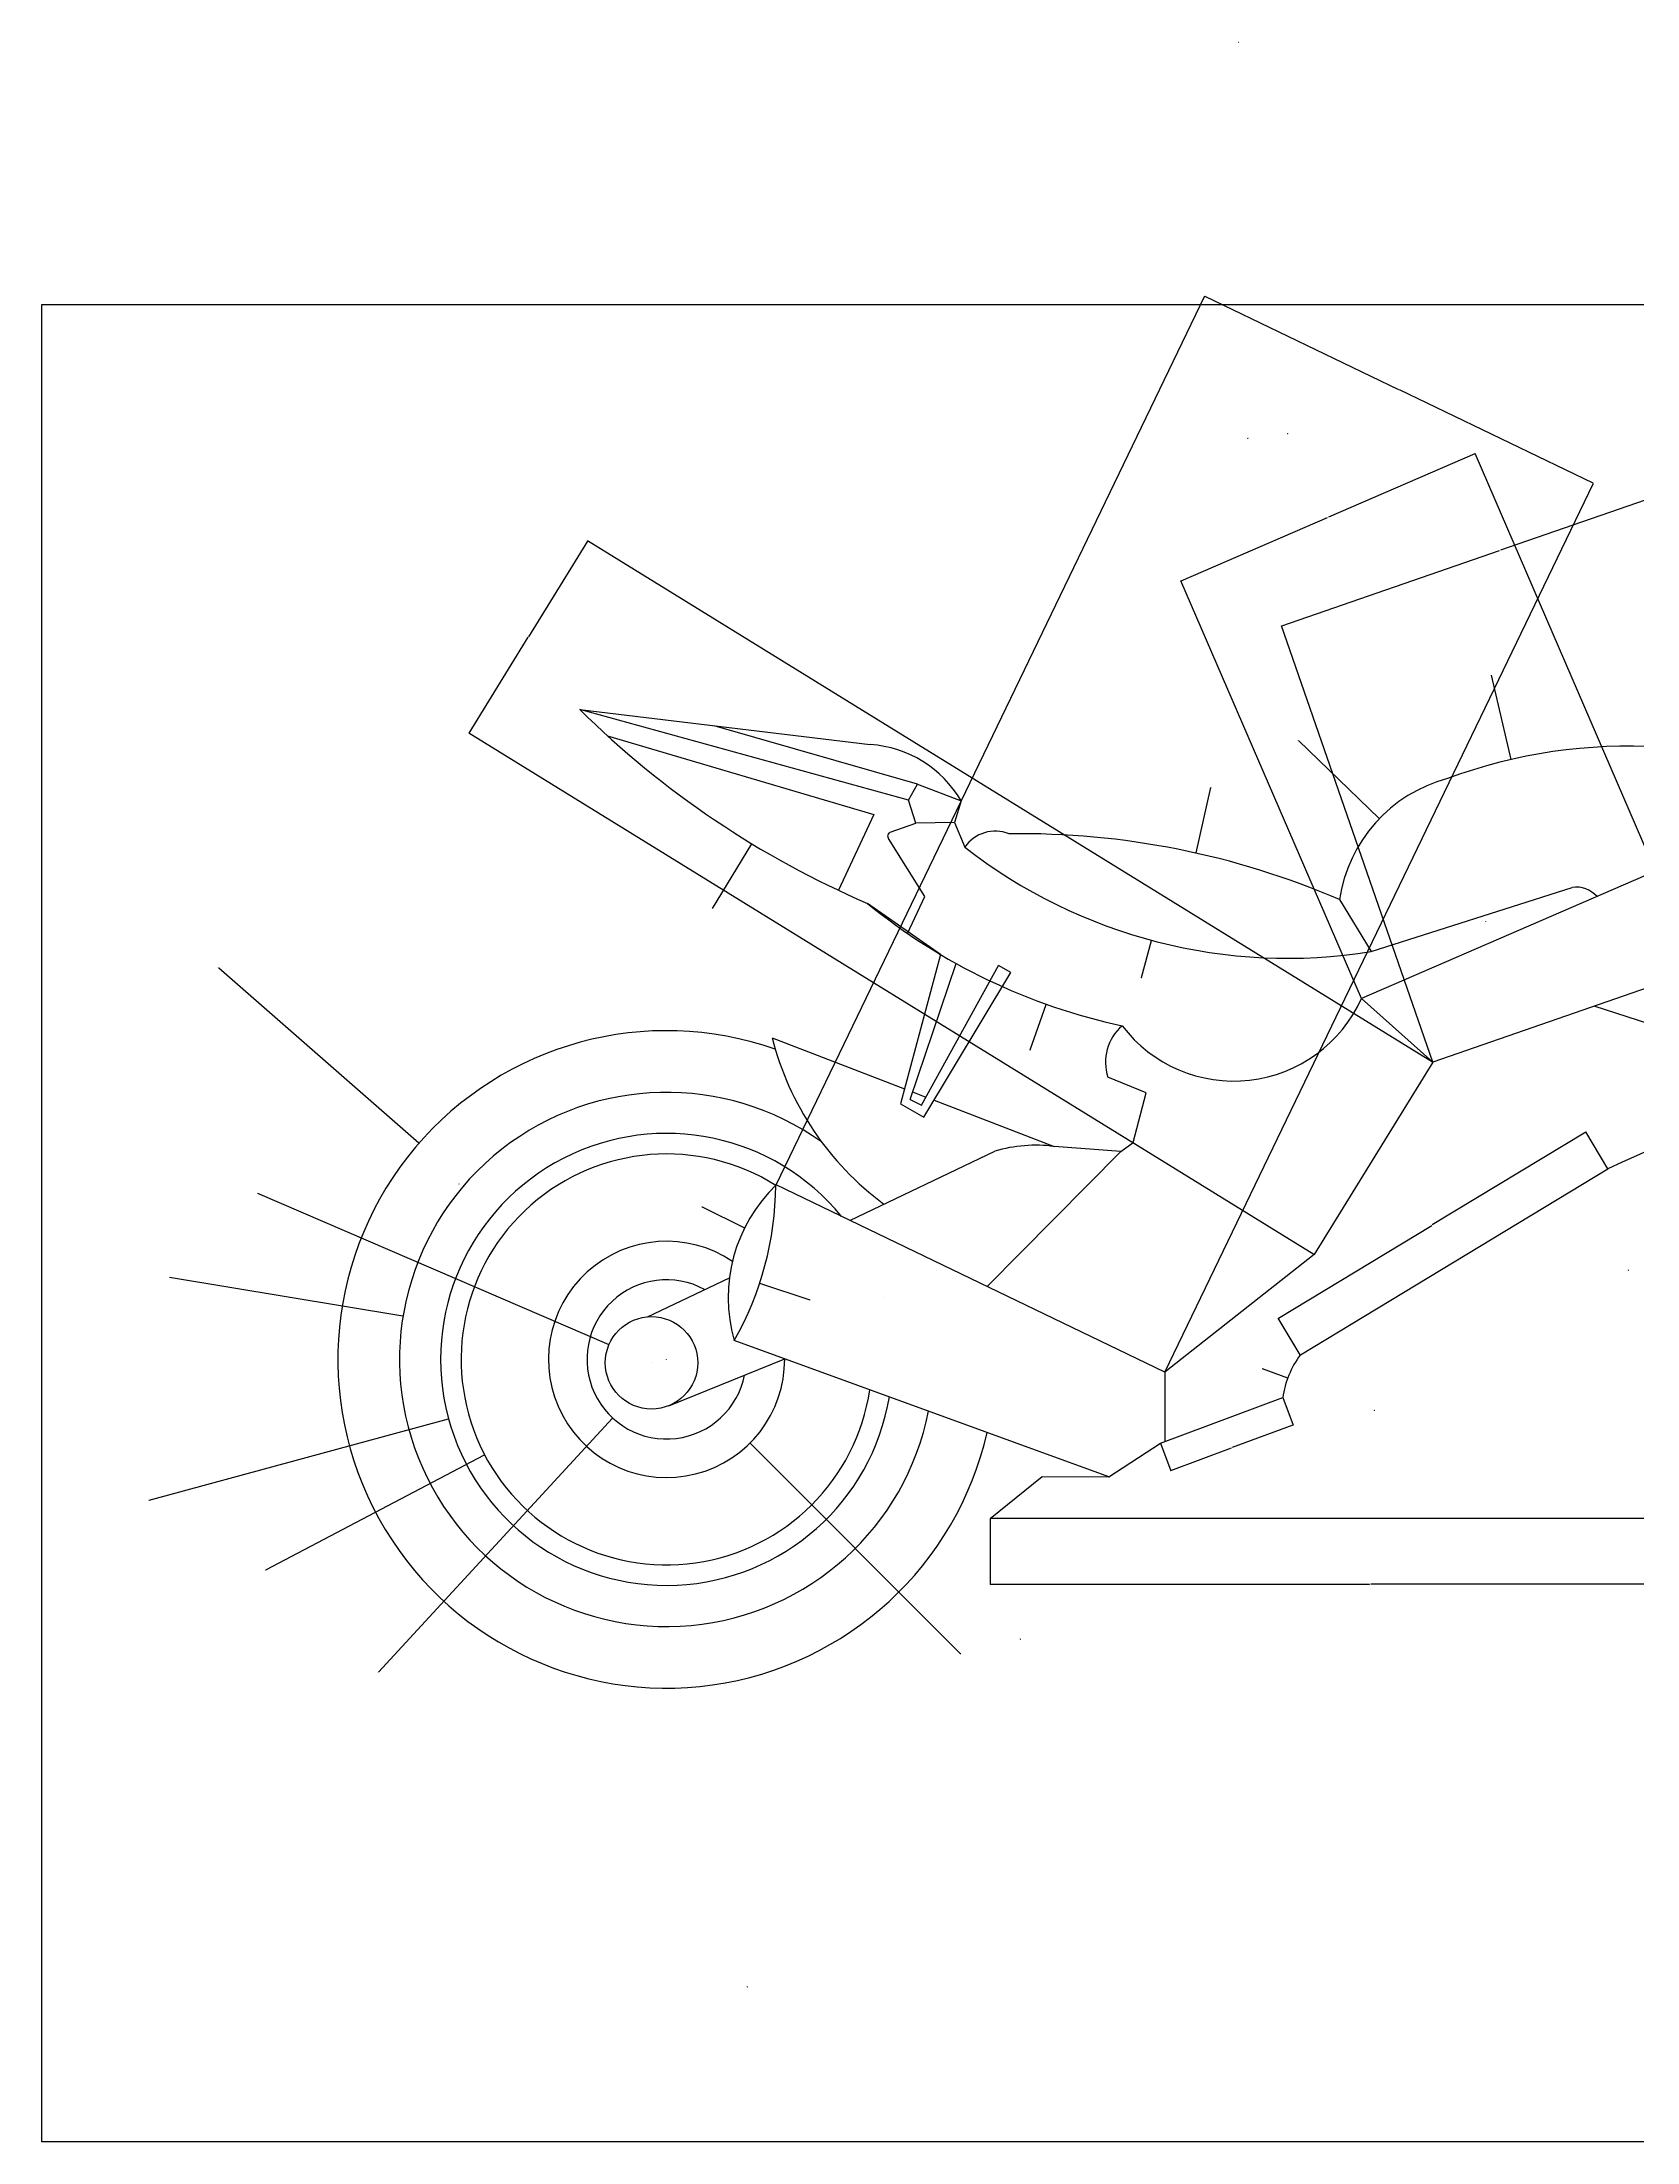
# Model space of a CAD drawing. Header units: millimetres. Extents: x 2092 to 5160, y -1374 to 3558.
# Drawn here: x 2092 to 3645, y 1065 to 3109 of the extents above; entities that cross this region are included whole.
import ezdxf

# ---------------------------------------------------------------- set-up
doc = ezdxf.new("R2010")
doc.units = ezdxf.units.MM
doc.header["$MEASUREMENT"] = 0
doc.styles.get("Standard").update_dxf_attribs({"font": 'arial.ttf'})
doc.dimstyles.get("Standard").update_dxf_attribs({"dimtxt": 0.18, "dimasz": 0.18, "dimexe": 0.18, "dimexo": 0.0625, "dimgap": 0.09, "dimtad": 0, "dimtih": 1, "dimtoh": 1, "dimdec": 4, "dimzin": 0, "dimdsep": 46, "dimtxsty": 'Standard', "dimcen": 0.09, "dimadec": 0, "dimazin": 0, "dimtfac": 1, "dimtdec": 4, "dimtofl": 0, "dimtmove": 0, "dimatfit": 3, "dimfxl": 1, "dimtolj": 1, "dimtzin": 0, "dimarcsym": 0})

# ---------------------------------------------------------------- blocks, each defined once
blk = doc.blocks.new('*D1')
at = {"color": 0, "lineweight": -2, "transparency": 16777216}
for p, q in [((2263.7, 2207.7), (2263.8, 2207.7)), ((2263.8, 2207.7), (2458.8, 2037.3)), ((2699.7, 1826.5), (2699.9, 1826.5)), ((2699.8, 1826.4), (2699.8, 1826.6))]:
    blk.add_line(p, q, dxfattribs=at)
at = {"color": 0, "transparency": 16777216}
blk.add_solid([(2458.8, 2037.3), (2458.8, 2037.2), (2458.9, 2037.1)], dxfattribs=at)
at = {"layer": 'Defpoints', "color": 0, "transparency": 16777216}
for p in [(2458.9, 2037.1), (2699.8, 1826.5)]:
    blk.add_point(p, dxfattribs=at)
at = {"color": 0, "transparency": 16777216, "insert": (2263, 2207.7), "char_height": 0.18, "attachment_point": 5}
blk.add_mtext('\\A1;R320.0000', dxfattribs=at)
blk = doc.blocks.new('*D2')
at = {"color": 0, "lineweight": -2, "transparency": 16777216}
for p, q in [((2216, 1906.7), (2443.2, 1869.1)), ((2699.7, 1826.5), (2699.9, 1826.5)), ((2699.8, 1826.4), (2699.8, 1826.6))]:
    blk.add_line(p, q, dxfattribs=at)
at = {"color": 0, "transparency": 16777216}
blk.add_solid([(2443.2, 1869.1), (2443.2, 1869), (2443.3, 1869)], dxfattribs=at)
at = {"layer": 'Defpoints', "color": 0, "transparency": 16777216}
for p in [(2443.3, 1869), (2699.8, 1826.5)]:
    blk.add_point(p, dxfattribs=at)
at = {"color": 0, "transparency": 16777216, "insert": (2215.3, 1906.7), "char_height": 0.18, "attachment_point": 5}
blk.add_mtext('\\A1;R260.0000', dxfattribs=at)
blk = doc.blocks.new('*D3')
at = {"color": 0, "lineweight": -2, "transparency": 16777216}
for p, q in [((2699.7, 1826.5), (2699.9, 1826.5)), ((2699.8, 1826.4), (2699.8, 1826.6)), ((2196, 1689.4), (2487.4, 1768.7)), ((2195.8, 1689.4), (2196, 1689.4))]:
    blk.add_line(p, q, dxfattribs=at)
at = {"color": 0, "transparency": 16777216}
blk.add_solid([(2487.4, 1768.7), (2487.4, 1768.7), (2487.6, 1768.8)], dxfattribs=at)
at = {"layer": 'Defpoints', "color": 0, "transparency": 16777216}
for p in [(2699.8, 1826.5), (2487.6, 1768.8)]:
    blk.add_point(p, dxfattribs=at)
at = {"color": 0, "transparency": 16777216, "insert": (2195.1, 1689.4), "char_height": 0.18, "attachment_point": 5}
blk.add_mtext('\\A1;R220.0000', dxfattribs=at)
blk = doc.blocks.new('*D4')
at = {"color": 0, "lineweight": -2, "transparency": 16777216}
for p, q in [((2699.7, 1826.5), (2699.9, 1826.5)), ((2699.8, 1826.4), (2699.8, 1826.6)), ((2309.7, 1621.7), (2522.6, 1733.5)), ((2309.5, 1621.7), (2309.7, 1621.7))]:
    blk.add_line(p, q, dxfattribs=at)
at = {"color": 0, "transparency": 16777216}
blk.add_solid([(2522.6, 1733.5), (2522.6, 1733.4), (2522.8, 1733.5)], dxfattribs=at)
at = {"layer": 'Defpoints', "color": 0, "transparency": 16777216}
for p in [(2699.8, 1826.5), (2522.8, 1733.5)]:
    blk.add_point(p, dxfattribs=at)
at = {"color": 0, "transparency": 16777216, "insert": (2308.8, 1621.7), "char_height": 0.18, "attachment_point": 5}
blk.add_mtext('\\A1;R200.0000', dxfattribs=at)
blk = doc.blocks.new('*D5')
at = {"color": 0, "lineweight": -2, "transparency": 16777216}
for p, q in [((2699.7, 1826.5), (2699.9, 1826.5)), ((2699.8, 1826.4), (2699.8, 1826.6)), ((2986, 1539.9), (2781.2, 1745)), ((2986.2, 1539.9), (2986, 1539.9))]:
    blk.add_line(p, q, dxfattribs=at)
at = {"color": 0, "transparency": 16777216}
blk.add_solid([(2781.2, 1745), (2781.2, 1745), (2781.1, 1745.1)], dxfattribs=at)
at = {"layer": 'Defpoints', "color": 0, "transparency": 16777216}
for p in [(2699.8, 1826.5), (2781.1, 1745.1)]:
    blk.add_point(p, dxfattribs=at)
at = {"color": 0, "transparency": 16777216, "insert": (2986.9, 1539.9), "char_height": 0.18, "attachment_point": 5}
blk.add_mtext('\\A1;R115.0000', dxfattribs=at)
blk = doc.blocks.new('*D6')
at = {"color": 0, "lineweight": -2, "transparency": 16777216}
for p, q in [((2699.7, 1826.5), (2699.9, 1826.5)), ((2699.8, 1826.4), (2699.8, 1826.6)), ((2419.4, 1522), (2647.2, 1769.4)), ((2419.3, 1522), (2419.4, 1522))]:
    blk.add_line(p, q, dxfattribs=at)
at = {"color": 0, "transparency": 16777216}
blk.add_solid([(2647.2, 1769.4), (2647.2, 1769.3), (2647.3, 1769.5)], dxfattribs=at)
at = {"layer": 'Defpoints', "color": 0, "transparency": 16777216}
for p in [(2699.8, 1826.5), (2647.3, 1769.5)]:
    blk.add_point(p, dxfattribs=at)
at = {"color": 0, "transparency": 16777216, "insert": (2418.6, 1522), "char_height": 0.18, "attachment_point": 5}
blk.add_mtext('\\A1;R77.5000', dxfattribs=at)
blk = doc.blocks.new('*D7')
at = {"color": 0, "lineweight": -2, "transparency": 16777216}
for p, q in [((2301.6, 1988.5), (2301.7, 1988.5)), ((2301.7, 1988.5), (2643.7, 1841.1)), ((2685.1, 1823.2), (2685.3, 1823.2)), ((2685.2, 1823.1), (2685.2, 1823.3))]:
    blk.add_line(p, q, dxfattribs=at)
at = {"color": 0, "transparency": 16777216}
blk.add_solid([(2643.7, 1841.1), (2643.7, 1841.1), (2643.9, 1841)], dxfattribs=at)
at = {"layer": 'Defpoints', "color": 0, "transparency": 16777216}
for p in [(2643.9, 1841), (2726.5, 1805.4)]:
    blk.add_point(p, dxfattribs=at)
at = {"color": 0, "transparency": 16777216, "insert": (2300.9, 1988.5), "char_height": 0.18, "attachment_point": 5}
blk.add_mtext('\\A1;∅90.0000', dxfattribs=at)
blk = doc.blocks.new('*D8')
at = {"color": 0, "lineweight": -2, "transparency": 16777216}
for p, q in [((3256.6, 3108.9), (3256.8, 3108.9)), ((3256.7, 3108.9), (3256.7, 3109)), ((2744.6, 2265.6), (2782.8, 2328.4)), ((2744.4, 2265.6), (2744.6, 2265.6))]:
    blk.add_line(p, q, dxfattribs=at)
at = {"color": 0, "transparency": 16777216}
blk.add_solid([(2782.7, 2328.4), (2782.8, 2328.4), (2782.8, 2328.5)], dxfattribs=at)
at = {"layer": 'Defpoints', "color": 0, "transparency": 16777216}
for p in [(3256.7, 3108.9), (2782.8, 2328.5)]:
    blk.add_point(p, dxfattribs=at)
at = {"color": 0, "transparency": 16777216, "insert": (2743.7, 2265.6), "char_height": 0.18, "attachment_point": 5}
blk.add_mtext('\\A1;R913.0000', dxfattribs=at)
blk = doc.blocks.new('*D9')
at = {"color": 0, "lineweight": -2, "transparency": 16777216}
for p, q in [((3265.8, 2723.2), (3265.8, 2723.4)), ((3265.8, 2723.3), (3265.9, 2723.3)), ((3053.8, 2128), (3069.5, 2172.1)), ((3053.6, 2128), (3053.8, 2128))]:
    blk.add_line(p, q, dxfattribs=at)
at = {"color": 0, "transparency": 16777216}
blk.add_solid([(3069.5, 2172.1), (3069.5, 2172), (3069.6, 2172.2)], dxfattribs=at)
at = {"layer": 'Defpoints', "color": 0, "transparency": 16777216}
for p in [(3265.8, 2723.3), (3069.6, 2172.2)]:
    blk.add_point(p, dxfattribs=at)
at = {"color": 0, "transparency": 16777216, "insert": (3052.9, 2128), "char_height": 0.18, "attachment_point": 5}
blk.add_mtext('\\A1;R585.0000', dxfattribs=at)
blk = doc.blocks.new('*D11')
at = {"color": 0, "lineweight": -2, "transparency": 16777216}
for p, q in [((3229.4, 2383.2), (3215.2, 2319.6)), ((3229.5, 2383.2), (3229.4, 2383.2)), ((3044.2, 1554.3), (3044.4, 1554.3)), ((3044.3, 1554.2), (3044.3, 1554.4))]:
    blk.add_line(p, q, dxfattribs=at)
at = {"color": 0, "transparency": 16777216}
blk.add_solid([(3215.1, 2319.6), (3215.2, 2319.6), (3215.1, 2319.4)], dxfattribs=at)
at = {"layer": 'Defpoints', "color": 0, "transparency": 16777216}
for p in [(3215.1, 2319.4), (3044.3, 1554.3)]:
    blk.add_point(p, dxfattribs=at)
at = {"color": 0, "transparency": 16777216, "insert": (3230.2, 2383.2), "char_height": 0.18, "attachment_point": 5}
blk.add_mtext('\\A1;R784.0000', dxfattribs=at)
blk = doc.blocks.new('*D12')
at = {"color": 0, "lineweight": -2, "transparency": 16777216}
for p, q in [((3502.5, 2492.8), (3502.7, 2492.8)), ((3502.7, 2492.8), (3521.6, 2410.6)), ((3636.3, 1913.5), (3636.5, 1913.5)), ((3636.4, 1913.4), (3636.4, 1913.6))]:
    blk.add_line(p, q, dxfattribs=at)
at = {"color": 0, "transparency": 16777216}
blk.add_solid([(3521.7, 2410.6), (3521.6, 2410.6), (3521.7, 2410.5)], dxfattribs=at)
at = {"layer": 'Defpoints', "color": 0, "transparency": 16777216}
for p in [(3521.7, 2410.5), (3636.4, 1913.5)]:
    blk.add_point(p, dxfattribs=at)
at = {"color": 0, "transparency": 16777216, "insert": (3501.8, 2492.8), "char_height": 0.18, "attachment_point": 5}
blk.add_mtext('\\A1;R510.0000', dxfattribs=at)
blk = doc.blocks.new('*D13')
at = {"color": 0, "lineweight": -2, "transparency": 16777216}
for p, q in [((3315, 2429), (3315.1, 2429)), ((3315.1, 2429), (3393.7, 2353.2)), ((3497.3, 2253), (3497.5, 2253)), ((3497.4, 2252.9), (3497.4, 2253.1))]:
    blk.add_line(p, q, dxfattribs=at)
at = {"color": 0, "transparency": 16777216}
blk.add_solid([(3393.7, 2353.2), (3393.7, 2353.1), (3393.8, 2353)], dxfattribs=at)
at = {"layer": 'Defpoints', "color": 0, "transparency": 16777216}
for p in [(3393.8, 2353), (3497.4, 2253)]:
    blk.add_point(p, dxfattribs=at)
at = {"color": 0, "transparency": 16777216, "insert": (3314.3, 2429), "char_height": 0.18, "attachment_point": 5}
blk.add_mtext('\\A1;R144.0000', dxfattribs=at)
blk = doc.blocks.new('*D15')
at = {"color": 0, "lineweight": -2, "transparency": 16777216}
for p, q in [((3594.6, 2047.7), (3445.3, 1957.4)), ((3616.3, 2012.2), (3594.6, 2048)), ((3295.4, 1866.7), (3444.7, 1957)), ((3316.8, 1831), (3295.2, 1866.8))]:
    blk.add_line(p, q, dxfattribs=at)
at = {"color": 0, "transparency": 16777216}
for points in [[(3594.6, 2047.7), (3594.6, 2047.7), (3594.7, 2047.8)], [(3295.4, 1866.7), (3295.4, 1866.7), (3295.3, 1866.6)]]:
    blk.add_solid(points, dxfattribs=at)
at = {"layer": 'Defpoints', "color": 0, "transparency": 16777216}
for p in [(3594.7, 2047.8), (3616.3, 2012.1), (3316.8, 1831)]:
    blk.add_point(p, dxfattribs=at)
at = {"color": 0, "transparency": 16777216, "insert": (3445, 1957.2), "char_height": 0.18, "attachment_point": 5}
blk.add_mtext('\\A1;350.0000', dxfattribs=at)
blk = doc.blocks.new('*D16')
at = {"color": 0, "lineweight": -2, "transparency": 16777216}
for p, q in [((3014.8, 1671.4), (3014.8, 1607.5)), ((3754.8, 1671.4), (3754.8, 1607.5)), ((3015, 1607.7), (3384.2, 1607.7)), ((3754.7, 1607.7), (3385.4, 1607.7))]:
    blk.add_line(p, q, dxfattribs=at)
at = {"color": 0, "transparency": 16777216}
for points in [[(3015, 1607.7), (3015, 1607.7), (3014.8, 1607.7)], [(3754.7, 1607.7), (3754.7, 1607.7), (3754.8, 1607.7)]]:
    blk.add_solid(points, dxfattribs=at)
at = {"layer": 'Defpoints', "color": 0, "transparency": 16777216}
for p in [(3014.8, 1671.5), (3754.8, 1671.5), (3014.8, 1607.7)]:
    blk.add_point(p, dxfattribs=at)
at = {"color": 0, "transparency": 16777216, "insert": (3384.8, 1607.7), "char_height": 0.18, "attachment_point": 5}
blk.add_mtext('\\A1;740.0000', dxfattribs=at)
blk = doc.blocks.new('*D18')
at = {"color": 0, "lineweight": -2, "transparency": 16777216}
for p, q in [((4186.9, 2602.4), (4068.5, 2485.9)), ((4187.1, 2602.4), (4186.9, 2602.4)), ((2778.7, 1215.7), (2778.7, 1215.9)), ((2778.7, 1215.8), (2778.8, 1215.8))]:
    blk.add_line(p, q, dxfattribs=at)
at = {"color": 0, "transparency": 16777216}
blk.add_solid([(4068.5, 2485.9), (4068.6, 2485.9), (4068.4, 2485.8)], dxfattribs=at)
at = {"layer": 'Defpoints', "color": 0, "transparency": 16777216}
for p in [(4068.4, 2485.8), (2778.7, 1215.8)]:
    blk.add_point(p, dxfattribs=at)
at = {"color": 0, "transparency": 16777216, "insert": (4187.8, 2602.4), "char_height": 0.18, "attachment_point": 5}
blk.add_mtext('\\A1;R1810.0000', dxfattribs=at)
blk = doc.blocks.new('*D22')
at = {"color": 0, "lineweight": -2, "transparency": 16777216}
for p, q in [((3723.6, 2687.8), (3511.7, 2614.4)), ((3870.9, 2263.3), (3723.7, 2688)), ((3298.7, 2540.6), (3510.6, 2614)), ((3445.7, 2115.9), (3298.5, 2540.7))]:
    blk.add_line(p, q, dxfattribs=at)
at = {"color": 0, "transparency": 16777216}
for points in [[(3723.6, 2687.8), (3723.6, 2687.8), (3723.7, 2687.9)], [(3298.7, 2540.6), (3298.7, 2540.6), (3298.5, 2540.5)]]:
    blk.add_solid(points, dxfattribs=at)
at = {"layer": 'Defpoints', "color": 0, "transparency": 16777216}
for p in [(3298.5, 2540.5), (3870.9, 2263.2), (3445.7, 2115.9)]:
    blk.add_point(p, dxfattribs=at)
at = {"color": 0, "transparency": 16777216, "insert": (3511.1, 2614.2), "char_height": 0.18, "attachment_point": 5}
blk.add_mtext('\\A1;450.0000', dxfattribs=at)
blk = doc.blocks.new('*D24')
at = {"color": 0, "lineweight": -2, "transparency": 16777216}
for p, q in [((3486.8, 2708.1), (3344.2, 2646.5)), ((3662.7, 2301.8), (3486.9, 2708.4)), ((3200.7, 2584.5), (3343.4, 2646.1)), ((3376.3, 2177.9), (3200.5, 2584.6))]:
    blk.add_line(p, q, dxfattribs=at)
at = {"color": 0, "transparency": 16777216}
for points in [[(3486.8, 2708.2), (3486.8, 2708.1), (3487, 2708.2)], [(3200.7, 2584.5), (3200.8, 2584.4), (3200.6, 2584.4)]]:
    blk.add_solid(points, dxfattribs=at)
at = {"layer": 'Defpoints', "color": 0, "transparency": 16777216}
for p in [(3200.6, 2584.4), (3662.7, 2301.7), (3376.3, 2177.9)]:
    blk.add_point(p, dxfattribs=at)
at = {"color": 0, "transparency": 16777216, "insert": (3343.8, 2646.3), "char_height": 0.18, "attachment_point": 5}
blk.add_mtext('\\A1;312.0000', dxfattribs=at)
blk = doc.blocks.new('*D25')
at = {"color": 0, "lineweight": -2, "transparency": 16777216}
for p, q in [((3304.4, 2727.8), (3304.6, 2727.8)), ((3304.5, 2727.7), (3304.5, 2727.9)), ((3162.2, 2198.3), (3171.9, 2234.4)), ((3162, 2198.3), (3162.2, 2198.3))]:
    blk.add_line(p, q, dxfattribs=at)
at = {"color": 0, "transparency": 16777216}
blk.add_solid([(3171.8, 2234.4), (3171.9, 2234.4), (3171.9, 2234.6)], dxfattribs=at)
at = {"layer": 'Defpoints', "color": 0, "transparency": 16777216}
for p in [(3304.5, 2727.8), (3171.9, 2234.6)]:
    blk.add_point(p, dxfattribs=at)
at = {"color": 0, "transparency": 16777216, "insert": (3161.3, 2198.3), "char_height": 0.18, "attachment_point": 5}
blk.add_mtext('\\A1;R510.7484', dxfattribs=at)
blk = doc.blocks.new('*D26')
at = {"color": 0, "lineweight": -2, "transparency": 16777216}
for p, q in [((2622.9, 2623.2), (2565.4, 2529.9)), ((3445.6, 2115.9), (2622.9, 2623.4)), ((2507.6, 2436.2), (2565.2, 2529.5)), ((3330.1, 1928.7), (2507.4, 2436.2))]:
    blk.add_line(p, q, dxfattribs=at)
at = {"color": 0, "transparency": 16777216}
for points in [[(2622.9, 2623.2), (2622.9, 2623.1), (2623, 2623.3)], [(2507.6, 2436.2), (2507.6, 2436.2), (2507.5, 2436.1)]]:
    blk.add_solid(points, dxfattribs=at)
at = {"layer": 'Defpoints', "color": 0, "transparency": 16777216}
for p in [(2507.5, 2436.1), (3445.7, 2115.9), (3330.2, 1928.6)]:
    blk.add_point(p, dxfattribs=at)
at = {"color": 0, "transparency": 16777216, "insert": (2565.3, 2529.7), "char_height": 0.18, "attachment_point": 5}
blk.add_mtext('\\A1;220.0000', dxfattribs=at)
blk = doc.blocks.new('*D27')
at = {"color": 0, "lineweight": -2, "transparency": 16777216}
for p, q in [((3279.5, 1817.8), (3279.6, 1817.8)), ((3279.6, 1817.8), (3304.4, 1808.5)), ((3388.8, 1777), (3388.9, 1777)), ((3388.9, 1776.9), (3388.9, 1777.1))]:
    blk.add_line(p, q, dxfattribs=at)
at = {"color": 0, "transparency": 16777216}
blk.add_solid([(3304.4, 1808.6), (3304.4, 1808.5), (3304.5, 1808.5)], dxfattribs=at)
at = {"layer": 'Defpoints', "color": 0, "transparency": 16777216}
for p in [(3304.5, 1808.5), (3388.9, 1777)]:
    blk.add_point(p, dxfattribs=at)
at = {"color": 0, "transparency": 16777216, "insert": (3278.8, 1817.8), "char_height": 0.18, "attachment_point": 5}
blk.add_mtext('\\A1;R90.0000', dxfattribs=at)
blk = doc.blocks.new('*D28')
at = {"color": 0, "lineweight": -2, "transparency": 16777216}
for p, q in [((3299.7, 1789.3), (3309.7, 1762.5)), ((3309.5, 1762.6), (3250.6, 1740.7)), ((3180.7, 1745), (3190.7, 1718.2)), ((3190.8, 1718.4), (3249.7, 1740.3))]:
    blk.add_line(p, q, dxfattribs=at)
at = {"color": 0, "transparency": 16777216}
for points in [[(3309.5, 1762.6), (3309.5, 1762.5), (3309.7, 1762.6)], [(3190.8, 1718.4), (3190.8, 1718.4), (3190.6, 1718.3)]]:
    blk.add_solid(points, dxfattribs=at)
at = {"layer": 'Defpoints', "color": 0, "transparency": 16777216}
for p in [(3299.7, 1789.4), (3309.7, 1762.6), (3180.7, 1745.1)]:
    blk.add_point(p, dxfattribs=at)
at = {"color": 0, "transparency": 16777216, "insert": (3250.2, 1740.5), "char_height": 0.18, "attachment_point": 5}
blk.add_mtext('\\A1;127.0000', dxfattribs=at)
blk = doc.blocks.new('*D38')
at = {"color": 0, "lineweight": -2, "transparency": 16777216}
for p, q in [((2497.7, 1997.4), (2497.9, 1997.4)), ((2497.8, 1997.4), (2497.8, 1997.5)), ((2839.5, 1884.3), (2790.6, 1900.5)), ((2839.7, 1884.3), (2839.5, 1884.3))]:
    blk.add_line(p, q, dxfattribs=at)
at = {"color": 0, "transparency": 16777216}
blk.add_solid([(2790.6, 1900.5), (2790.6, 1900.4), (2790.5, 1900.5)], dxfattribs=at)
at = {"layer": 'Defpoints', "color": 0, "transparency": 16777216}
for p in [(2497.8, 1997.4), (2790.5, 1900.5)]:
    blk.add_point(p, dxfattribs=at)
at = {"color": 0, "transparency": 16777216, "insert": (2840.4, 1884.3), "char_height": 0.18, "attachment_point": 5}
blk.add_mtext('\\A1;R308.3197', dxfattribs=at)
blk = doc.blocks.new('*D39')
at = {"color": 0, "lineweight": -2, "transparency": 16777216}
for p, q in [((2734.3, 1975.1), (2734.5, 1975.1)), ((2734.5, 1975.1), (2775.6, 1954.6)), ((2911.6, 1886.9), (2911.7, 1886.9)), ((2911.6, 1886.8), (2911.6, 1886.9))]:
    blk.add_line(p, q, dxfattribs=at)
at = {"color": 0, "transparency": 16777216}
blk.add_solid([(2775.6, 1954.6), (2775.6, 1954.6), (2775.8, 1954.5)], dxfattribs=at)
at = {"layer": 'Defpoints', "color": 0, "transparency": 16777216}
for p in [(2775.8, 1954.5), (2911.6, 1886.9)]:
    blk.add_point(p, dxfattribs=at)
at = {"color": 0, "transparency": 16777216, "insert": (2733.6, 1975.1), "char_height": 0.18, "attachment_point": 5}
blk.add_mtext('\\A1;R151.7975', dxfattribs=at)
blk = doc.blocks.new('*D40')
at = {"color": 0, "lineweight": -2, "transparency": 16777216}
for p, q in [((2806.6, 1996.5), (3223.7, 2861.8)), ((3223.8, 2861.6), (3412.4, 2770.7)), ((3601.8, 2679.4), (3413.2, 2770.3)), ((3185, 1814.1), (3602.1, 2679.5))]:
    blk.add_line(p, q, dxfattribs=at)
at = {"color": 0, "transparency": 16777216}
for points in [[(3223.8, 2861.6), (3223.8, 2861.6), (3223.7, 2861.7)], [(3601.8, 2679.4), (3601.8, 2679.4), (3602, 2679.3)]]:
    blk.add_solid(points, dxfattribs=at)
at = {"layer": 'Defpoints', "color": 0, "transparency": 16777216}
for p in [(3223.7, 2861.7), (2806.6, 1996.4), (3184.9, 1814.1)]:
    blk.add_point(p, dxfattribs=at)
at = {"color": 0, "transparency": 16777216, "insert": (3412.8, 2770.5), "char_height": 0.18, "attachment_point": 5}
blk.add_mtext('\\A1;420.0000', dxfattribs=at)

msp = doc.modelspace()

# ---------------------------------------------------------------- linework, layer by layer
for p, q in [((2615.25258, 2459.25534), (2898.193, 2425.05414)), ((2935.48596, 2370.86029), (2615.25258, 2459.25534)), ((2642.27227, 2433.64475), (2901.57794, 2356.84009)), ((2944.2037, 2386.56805), (2746.28134, 2443.41688)), ((2935.48596, 2370.86029), (2944.2037, 2386.56805)), ((2944.2037, 2386.56805), (2986.54217, 2370.18681)), ((2901.57794, 2356.84009), (2867.1241, 2283.24144)), ((2942.49938, 2348.66123), (2935.48596, 2370.86029)), ((2986.54217, 2370.18681), (2980.06286, 2349.16257)), ((2951.32303, 2277.18282), (2915.95389, 2333.5028)), ((2917.65349, 2339.71835), (2942.49938, 2348.66123)), ((2980.06286, 2349.16257), (2942.49938, 2348.66123)), ((2980.06286, 2349.16257), (2990.19151, 2325.21658)), ((3662.72353, 2301.70105), (3376.34568, 2177.8797)), ((2966.45494, 2220.73049), (2895.57481, 2270.40765)), ((2934.42094, 2241.25332), (2951.32303, 2277.18282)), ((3354.95583, 2274.09626), (3385.82775, 2223.55917)), ((3385.82775, 2223.55917), (3581.44068, 2286.02813)), ((3870.8746, 2263.1929), (3445.67088, 2115.87759)), ((2966.45494, 2220.73049), (2927.55075, 2075.25259)), ((2936.86275, 2079.55812), (2981.77032, 2211.91762)), ((2948.07128, 2074.14487), (3022.82862, 2209.92216)), ((3034.95065, 2203.12686), (3022.82862, 2209.92216)), ((2950.40125, 2062.31291), (3034.95065, 2203.12686)), ((3376.34568, 2177.8797), (3445.67088, 2115.87759)), ((3823.48098, 2099.15617), (3602.84611, 2170.33223)), ((2802.63008, 2139.58054), (2931.48884, 2089.97867)), ((3445.67088, 2115.87759), (3330.17427, 1928.63301)), ((2939.36911, 2086.9453), (2952.36476, 2081.94286)), ((3166.63715, 2086.1323), (3129.56249, 2101.14793)), ((3154.16815, 2037.71202), (3166.63715, 2086.1323)), ((2927.55075, 2075.25259), (2950.40125, 2062.31291)), ((2936.86275, 2079.55812), (2948.07128, 2074.14487)), ((2960.34361, 2078.87154), (3077.30063, 2033.85103)), ((2878.19973, 1961.90256), (3019.48425, 2029.2395)), ((3011.8697, 1897.47191), (3141.93435, 2029.03248)), ((3141.93435, 2029.03248), (3077.30063, 2033.85103)), ((3141.93435, 2029.03248), (3154.16815, 2037.71202)), ((3316.84892, 1830.9686), (3616.30469, 2012.14875)), ((3184.92506, 1814.05698), (2806.58299, 1996.42276)), ((3330.17427, 1928.63301), (3184.92506, 1814.05698)), ((2681.21504, 1868.01864), (2761.0692, 1906.07754)), ((3130.38546, 1712.35291), (2765.74659, 1844.95189)), ((2702.08592, 1781.48132), (2814.83534, 1827.10103)), ((3184.92506, 1814.05698), (3184.92506, 1746.62915)), ((3180.69145, 1745.05317), (3299.71234, 1789.35926)), ((3130.38546, 1712.35291), (3180.69145, 1745.05317)), ((3014.83686, 1671.51059), (3065.38546, 1712.37425)), ((3065.38546, 1712.37425), (3130.38546, 1712.35291)), ((3754.83686, 1671.51059), (3014.83686, 1671.51059))]:
    msp.add_line(p, q)
msp.add_lwpolyline([(2091.79641, 2853.64306), (4941.43311, 2853.64306), (4941.43311, 1064.65263), (2091.79641, 1064.65263)], close=True)
msp.add_circle((2685.20764, 1823.19611), 45)
for centre, radius, start, end in [((3256.71066, 3108.94799), 913, 225.36540998, 246.69980787), ((2891.22861, 2315.27483), 110, 29.94707372, 86.3700254), ((3636.43382, 1913.53824), 510, 62.83910089, 110.23277357), ((3497.40142, 2252.99526), 144, 105.03027564, 171.57383858), ((2918.98696, 2336.01357), 3.93746, 109.79552735, 219.61791383), ((3019.83983, 2304.79657), 36, 68.07885154, 145.44322645), ((3044.29876, 1554.27115), 784, 66.65627755, 90.805313), ((3304.5105, 2727.79272), 510.74845, 232.01838421, 279.16115761), ((3265.84728, 2723.31304), 585, 230.73230917, 257.92059291), ((3585.30376, 2259.28513), 27.02058, 41.06536715, 98.21964721), ((3251.95919, 2233.94535), 136.4381, 217.29980406, 335.73712886), ((5160.42215, -1374.44028), 3722, 107.03935241, 114.51064492), ((3173.0681, 2116.08987), 46, 130.12018439, 198.95496181), ((2699.83686, 1826.51059), 320, 70.68560889, 347.17117313), ((3083.71723, 2210.92488), 290, 194.2418227, 233.53371353), ((2699.83686, 1826.51059), 260, 54.52234463, 348.83415618), ((2699.83686, 1826.51059), 220, 39.27842834, 350.45391656), ((2699.83686, 1826.51059), 200, 57.90819242, 351.51121881), ((3059.2823, 1895.01538), 140, 82.60538568, 106.5153231), ((2911.64509, 1886.85795), 151.79754, 133.79815591, 196.02552121), ((2497.7763, 1997.44102), 308.31966, 330.35785617, 359.72294978), ((2699.83686, 1826.51059), 115, 56.10787625, 0.2941708), ((2699.83686, 1826.51059), 77.5, 61.41732283, 348.69677966), ((3388.85677, 1776.97907), 90, 143.13843402, 172.09345839)]:
    msp.add_arc(centre, radius, start, end)

# ---------------------------------------------------------------- dimensions: what is measured, and where the dimension line sits
for center, mpoint, picture, middle in [((3256.71066, 3108.94799), (2782.84863, 2328.54823), '*D8', (2743.73041, 2265.55638)), ((3265.84728, 2723.31304), (3069.55793, 2172.22731), '*D9', (3052.9384, 2128.00828)), ((3304.5105, 2727.79272), (3171.92567, 2234.55319), '*D25', (3161.29815, 2198.25061)), ((2778.74872, 1215.78275), (4068.41496, 2485.76739), '*D18', (4187.84466, 2602.44958)), ((3636.43382, 1913.53824), (3521.67588, 2410.45937), '*D12', (3501.78874, 2492.80978)), ((3497.40142, 2252.99526), (3393.82066, 2353.03039), '*D13', (3314.26904, 2429.01936)), ((3044.29876, 1554.27115), (3215.12829, 2319.43341), '*D11', (3230.22737, 2383.16999)), ((2699.83686, 1826.51059), (2458.9386, 2037.14778), '*D1', (2262.96182, 2207.74631)), ((2497.7763, 1997.44102), (2790.46244, 1900.50892), '*D38', (2840.40112, 1884.25817)), ((2911.64509, 1886.85795), (2775.77265, 1954.54232), '*D39', (2733.58363, 1975.1251)), ((2699.83686, 1826.51059), (2443.33821, 1869.03638), '*D2', (2215.95376, 1906.73524)), ((2699.83686, 1826.51059), (2487.55172, 1768.76095), '*D3', (2195.13555, 1689.44909)), ((2699.83686, 1826.51059), (2522.76179, 1733.53523), '*D4', (2308.84431, 1621.67176)), ((2699.83686, 1826.51059), (2647.33925, 1769.49962), '*D6', (2418.63321, 1521.99922)), ((2699.83686, 1826.51059), (2781.09367, 1745.13288), '*D5', (2986.85073, 1539.94028)), ((3388.85677, 1776.97907), (3304.54517, 1808.46802), '*D27', (3278.84751, 1817.7671))]:
    dim = msp.add_radius_dim(center=center, mpoint=mpoint, dimstyle='Standard')
    dim.commit()
    dim.dimension.update_dxf_attribs({"geometry": picture, "text_midpoint": middle, "dimtype": 164})
for p1, p2, distance, picture, middle in [((3184.92506, 1814.05698), (2806.58299, 1996.42276), -960.53466, '*D40', (3412.82225, 2770.50337)), ((3662.72353, 2301.70105), (3376.34568, 2177.8797), -442.88039, '*D24', (3343.77163, 2646.30042)), ((3870.8746, 2263.1929), (3445.67088, 2115.87759), -449.4252, '*D22', (3511.14559, 2614.19584)), ((3445.67088, 2115.87759), (3330.17427, 1928.63301), -966.56256, '*D26', (2565.26985, 2529.68577)), ((3316.84892, 1830.9686), (3616.30469, 2012.14875), 41.66599, '*D15', (3445.00809, 1957.20759)), ((3180.69145, 1745.05317), (3299.71234, 1789.35926), -28.52123, '*D28', (3250.15201, 1740.47691))]:
    dim = msp.add_aligned_dim(p1=p1, p2=p2, distance=distance, dimstyle='Standard')
    dim.commit()
    dim.dimension.update_dxf_attribs({"geometry": picture, "text_midpoint": middle})
dim = msp.add_diameter_dim_2p(p1=(2726.53299, 1805.38558), p2=(2643.88228, 1841.00664), dimstyle='Standard')
dim.commit()
dim.dimension.update_dxf_attribs({"geometry": '*D7', "text_midpoint": (2300.92287, 1988.46671), "dimtype": 163})
dim = msp.add_linear_dim(base=(3014.83686, 1607.71761), p1=(3754.83686, 1671.51059), p2=(3014.83686, 1671.51059), dimstyle='Standard')
dim.commit()
dim.dimension.update_dxf_attribs({"geometry": '*D16', "text_midpoint": (3384.83686, 1607.71761)})

doc.saveas('drawing.dxf')
